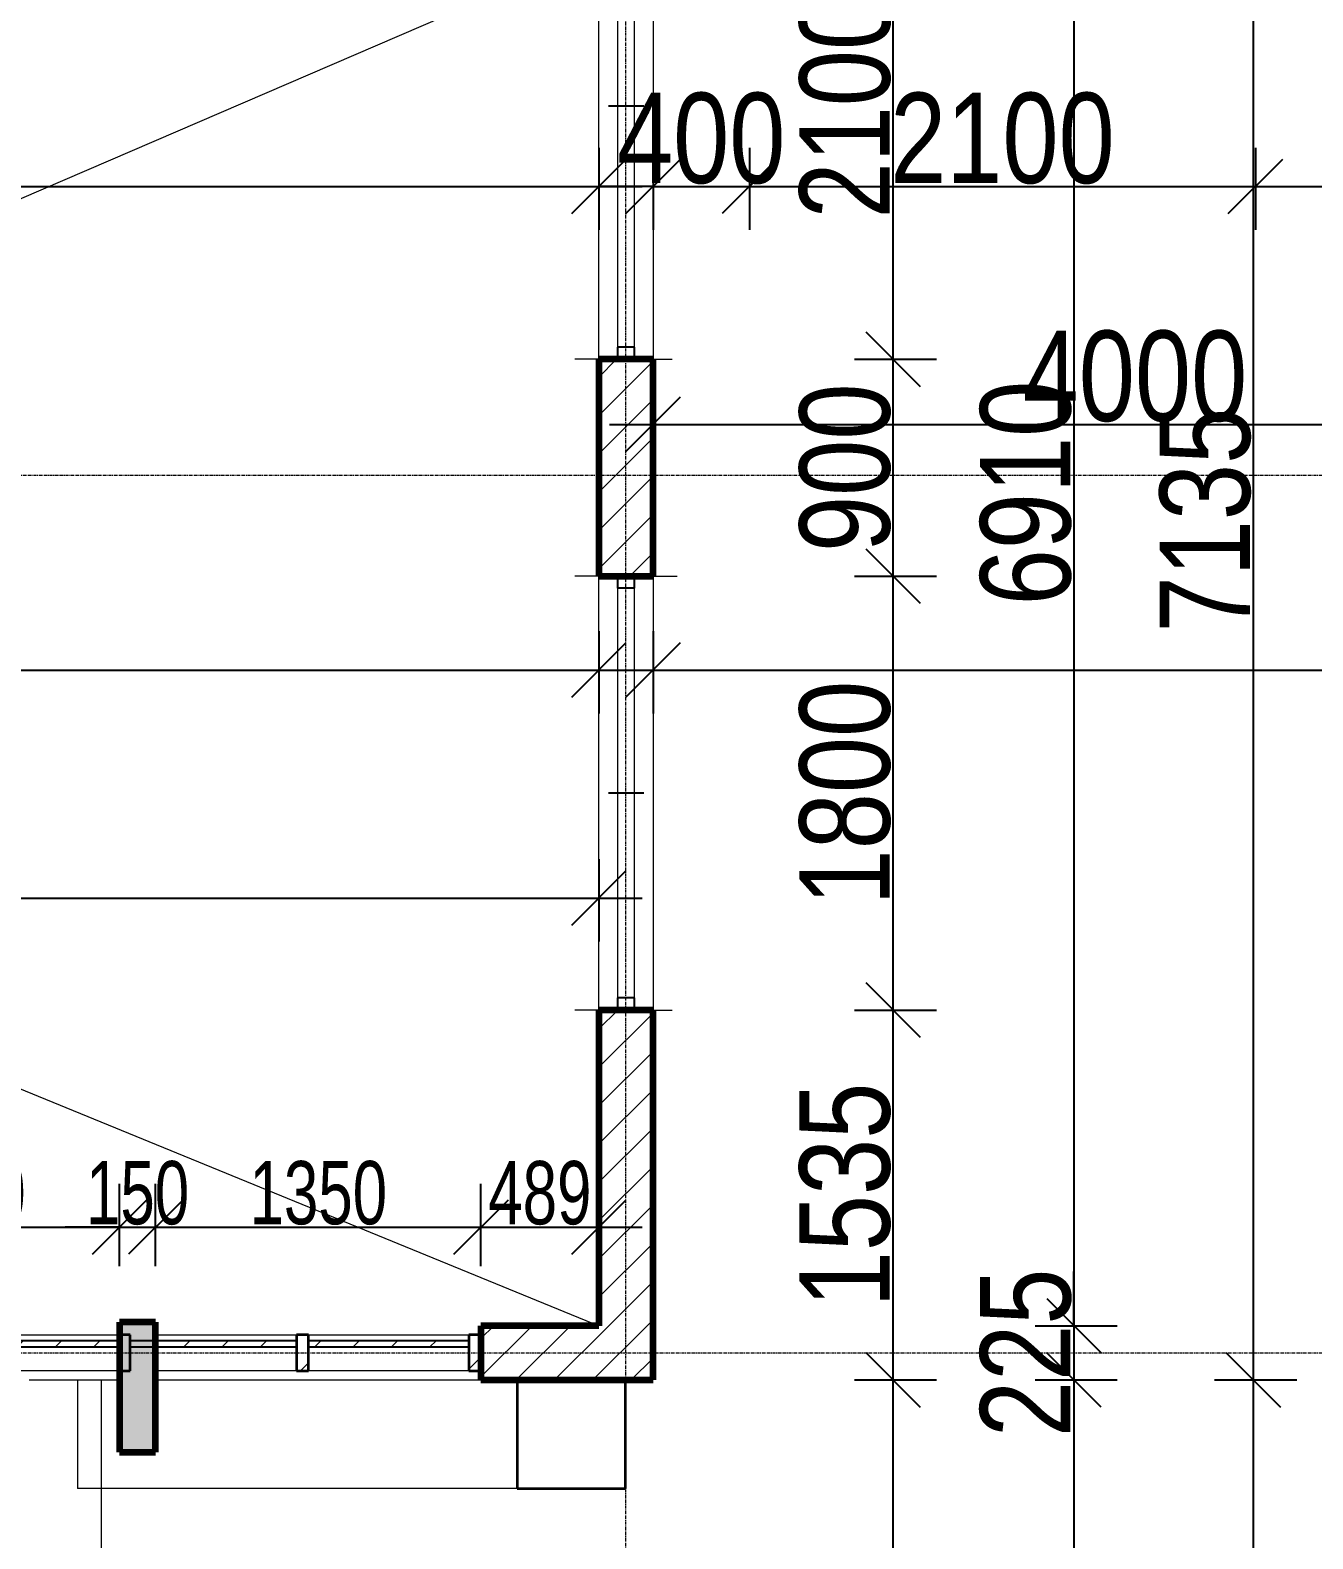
# Model space of a CAD drawing. Header units: millimetres. Extents: x -35190 to 411743, y -233114 to 23872.
# Drawn here: x 159800 to 165123, y -19920 to -13660 of the extents above; entities that cross this region are included whole.
import ezdxf

# ---------------------------------------------------------------- set-up
doc = ezdxf.new("R2010")
doc.units = ezdxf.units.MM
doc.linetypes.add('Grid Line', pattern=[22.225, 12.7, -3.175, 3.175, -3.175])
for name, color, linetype, lineweight in [('A-ANNO-DIMS', 211, 'Continuous', 9), ('A-DETL-THIN', 151, 'Continuous', 18), ('A-GLAZ', 151, 'Continuous', 18), ('A-GLAZ-CURT', 52, 'Continuous', 18), ('A-GLAZ-CWMG', 51, 'Continuous', 18), ('A-WALL', 113, 'Continuous', 18), ('A-WALL-PATT', 111, 'Continuous', 18), ('Q-CASE', 31, 'Continuous', 18), ('S-GRID', 1, 'Continuous', 9)]:
    doc.layers.add(name, color=color, linetype=linetype, lineweight=lineweight)
doc.styles.add('Arial_3', font='arial.ttf', dxfattribs={"width": 0.8, "height": 375})
doc.styles.add('Arial_8', font='arial.ttf', dxfattribs={"width": 0.7, "height": 262.5})
doc.dimstyles.new('main_4_5mm', dxfattribs={"dimscale": 304.8, "dimtxt": 382.597275, "dimasz": 0.738189, "dimexe": 0.590551, "dimexo": 0.0625, "dimgap": 0.024606, "dimtad": 1, "dimdec": 0, "dimzin": 0, "dimdsep": 46, "dimtxsty": 'Arial_3', "dimblk1": 'OBLIQUE', "dimblk2": 'OBLIQUE', "dimsah": 1, "dimcen": 0.09, "dimdle": 0.590551, "dimazin": 0, "dimtfac": 1, "dimtdec": 4, "dimtix": 1, "dimtmove": 0, "dimatfit": 3, "dimfxl": 0.590551, "dimfxlon": 1, "dimtvp": 1, "dimtolj": 1, "dimtzin": 0, "dimarcsym": 2})
doc.dimstyles.new('main_4_5mm_2', dxfattribs={"dimscale": 304.8, "dimtxt": 382.597275, "dimasz": 0.738189, "dimexe": 0.590551, "dimexo": 0.0625, "dimgap": 0.024606, "dimtad": 1, "dimdec": 0, "dimzin": 0, "dimdsep": 46, "dimtxsty": 'Arial_3', "dimblk1": 'OBLIQUE', "dimblk2": 'OBLIQUE', "dimsah": 1, "dimcen": 0.09, "dimdle": 0.590551, "dimazin": 0, "dimtfac": 1, "dimtdec": 4, "dimtix": 1, "dimtmove": 0, "dimatfit": 3, "dimfxl": 0.590551, "dimfxlon": 1, "dimtvp": 1, "dimtolj": 1, "dimtzin": 0, "dimarcsym": 2})
doc.dimstyles.new('small_3_5mm', dxfattribs={"dimscale": 304.8, "dimtxt": 267.818092, "dimasz": 0.738189, "dimexe": 0.590551, "dimexo": 0.0625, "dimgap": 0.024606, "dimtad": 1, "dimdec": 0, "dimzin": 0, "dimdsep": 46, "dimtxsty": 'Arial_8', "dimblk1": 'OBLIQUE', "dimblk2": 'OBLIQUE', "dimsah": 1, "dimcen": 0.09, "dimdle": 0.590551, "dimazin": 0, "dimtfac": 1, "dimtdec": 4, "dimtix": 1, "dimtmove": 0, "dimatfit": 3, "dimfxl": 0.590551, "dimfxlon": 1, "dimtvp": 1, "dimtolj": 1, "dimtzin": 0, "dimarcsym": 2})
pattern_1 = [(45, (140110.45, -3260.38), (-79.5495, 79.5495), [])]

# ---------------------------------------------------------------- blocks, each defined once
blk = doc.blocks.new('Sliding - 2L - SL2_1 X 1_8-416756-FIRST FLOOR')
at = {"layer": 'A-GLAZ'}
for p, q in [((-723.8, 112.5), (-723.8, 212.5)), ((1376.2, 112.5), (1376.2, 212.5)), ((1326.2, 35), (-673.8, 35)), ((-673.8, -35), (1326.2, -35)), ((-723.8, -112.5), (-723.8, -192.5)), ((1376.2, -112.5), (1376.2, -212.5))]:
    blk.add_line(p, q, dxfattribs=at)
at = {"layer": 'A-GLAZ', "lineweight": 25}
for p, q in [((326.2, -75), (326.2, 72.5)), ((-673.8, 35), (-723.8, 35)), ((-673.8, -35), (-673.8, 35)), ((1376.2, 35), (1326.2, 35)), ((1326.2, -35), (1326.2, 35)), ((-723.8, -35), (-673.8, -35)), ((1326.2, -35), (1376.2, -35))]:
    blk.add_line(p, q, dxfattribs=at)
blk = doc.blocks.new('Sliding - 2L - SL1_8 X 1_8-V4-FIRST FLOOR')
at = {"layer": 'A-GLAZ'}
for p, q in [((-573.8, 112.5), (-573.8, 212.5)), ((1226.2, 112.5), (1226.2, 212.5)), ((1176.2, 35), (-523.8, 35)), ((-523.8, -35), (1176.2, -35)), ((-573.8, -112.5), (-573.8, -192.5)), ((1226.2, -112.5), (1226.2, -212.5))]:
    blk.add_line(p, q, dxfattribs=at)
at = {"layer": 'A-GLAZ', "lineweight": 25}
for p, q in [((326.2, -75), (326.2, 72.5)), ((-523.8, 35), (-573.8, 35)), ((-523.8, -35), (-523.8, 35)), ((1226.2, 35), (1176.2, 35)), ((1176.2, -35), (1176.2, 35)), ((-573.8, -35), (-523.8, -35)), ((1176.2, -35), (1226.2, -35))]:
    blk.add_line(p, q, dxfattribs=at)
blk = doc.blocks.new('Casework 2 - Casework 2-644764-FIRST FLOOR')
at = {"layer": 'Q-CASE'}
for p, q in [((19684.9, -16000.3), (19984.9, -16000.3)), ((19884.9, -16000.3), (19884.9, -16450.3)), ((19884.9, -16000.3), (20059.9, -16000.3)), ((19984.9, -21100.3), (19984.9, -16000.3)), ((20209.9, -16000.3), (21559.9, -16000.3)), ((21709.9, -16450.3), (19884.9, -16450.3))]:
    blk.add_line(p, q, dxfattribs=at)
at = {"layer": 'Q-CASE', "lineweight": 35}
for p, q in [((22159.9, -16000.3), (21709.9, -16000.3)), ((21709.9, -16000.3), (21709.9, -16450.3)), ((22159.9, -16450.3), (22159.9, -16000.3)), ((21709.9, -16450.3), (22159.9, -16450.3))]:
    blk.add_line(p, q, dxfattribs=at)
blk = doc.blocks.new('Rectangular Mullion - 50 x 150mm-V52-FIRST FLOOR')
at = {"layer": 'A-GLAZ-CWMG'}
h = blk.add_hatch(dxfattribs=at)
h.set_pattern_fill('FP_24', color=256, style=0, pattern_type=2)
h.set_pattern_definition([(315, (-21559.9, -15887.82), (79.5495, 79.5495), [])])
h.paths.add_polyline_path([(-50, 75), (0, 75), (0, -75), (-50, -75), (-50, -24.5)])
at = {"layer": 'A-GLAZ-CWMG', "lineweight": 35}
for p, q in [((-50, 75), (0, 75)), ((-50, -75), (-50, 75)), ((0, 75), (0, -75)), ((0, -75), (-50, -75))]:
    blk.add_line(p, q, dxfattribs=at)
blk = doc.blocks.new('System Panel - Glazed-V97-FIRST FLOOR')
at = {"layer": 'A-GLAZ-CURT'}
h = blk.add_hatch(dxfattribs=at)
h.set_pattern_fill('FP_57', color=256, style=0, pattern_type=2)
h.set_pattern_definition([(45, (-19708.34, 15887.82), (-79.5495, 79.5495), [])])
h.paths.add_polyline_path([(-345.3, 24.5), (345.3, 24.5), (345.3, 49.5), (-345.3, 49.5)])
at = {"layer": 'A-GLAZ-CURT', "lineweight": 25}
for p, q in [((345.3, 49.5), (-345.3, 49.5)), ((-345.3, 49.5), (-345.3, 24.5)), ((-345.3, 24.5), (345.3, 24.5)), ((345.3, 24.5), (345.3, 49.5))]:
    blk.add_line(p, q, dxfattribs=at)
blk = doc.blocks.new('System Panel - Glazed-V98-FIRST FLOOR')
at = {"layer": 'A-GLAZ-CURT'}
h = blk.add_hatch(dxfattribs=at)
h.set_pattern_fill('FP_58', color=256, style=0, pattern_type=2)
h.set_pattern_definition([(45, (-20448.97, 15887.82), (-79.5495, 79.5495), [])])
h.paths.add_polyline_path([(345.3, 24.5), (345.3, 49.5), (-239.1, 49.5), (-239.1, 24.5), (-180.8, 24.5)])
at = {"layer": 'A-GLAZ-CURT', "lineweight": 25}
for p, q in [((345.3, 49.5), (-345.3, 49.5)), ((-345.3, 49.5), (-345.3, 24.5)), ((-345.3, 24.5), (345.3, 24.5)), ((345.3, 24.5), (345.3, 49.5))]:
    blk.add_line(p, q, dxfattribs=at)
blk = doc.blocks.new('System Panel - Glazed-V99-FIRST FLOOR')
at = {"layer": 'A-GLAZ-CURT'}
h = blk.add_hatch(dxfattribs=at)
h.set_pattern_fill('FP_59', color=256, style=0, pattern_type=2)
h.set_pattern_definition([(45, (-21177.09, 15887.82), (-79.5495, 79.5495), [])])
h.paths.add_polyline_path([(332.8, 24.5), (332.8, 49.5), (-332.8, 49.5), (-332.8, 24.5)])
at = {"layer": 'A-GLAZ-CURT', "lineweight": 25}
for p, q in [((332.8, 49.5), (-332.8, 49.5)), ((-332.8, 49.5), (-332.8, 24.5)), ((-332.8, 24.5), (332.8, 24.5)), ((332.8, 24.5), (332.8, 49.5))]:
    blk.add_line(p, q, dxfattribs=at)
blk = doc.blocks.new('Rectangular Mullion - 50 x 150mm-V58-FIRST FLOOR')
at = {"layer": 'A-GLAZ-CWMG'}
for p, q in [((11216.2, -15812.8), (11906.8, -15812.8)), ((11906.8, -15962.8), (11216.2, -15962.8))]:
    blk.add_line(p, q, dxfattribs=at)
blk = doc.blocks.new('Rectangular Mullion - 50 x 150mm-V108-FIRST FLOOR')
at = {"layer": 'A-GLAZ-CWMG'}
for p, q in [((20209.9, -15812.8), (20794.3, -15812.8)), ((20794.3, -15962.8), (20209.9, -15962.8))]:
    blk.add_line(p, q, dxfattribs=at)
blk = doc.blocks.new('Rectangular Mullion - 50 x 150mm-852036-FIRST FLOOR')
at = {"layer": 'A-GLAZ-CWMG'}
for p, q in [((9759.9, -15812.8), (10425.5, -15812.8)), ((10425.5, -15962.8), (9759.9, -15962.8))]:
    blk.add_line(p, q, dxfattribs=at)
blk = doc.blocks.new('Rectangular Mullion - 50 x 150mm-V112-FIRST FLOOR')
at = {"layer": 'A-GLAZ-CWMG'}
h = blk.add_hatch(dxfattribs=at)
h.set_pattern_fill('FP_67', color=256, style=0, pattern_type=2)
h.set_pattern_definition([(315, (-20078.65, -15887.82), (79.5495, 79.5495), [])])
h.paths.add_polyline_path([(-18.7, 75), (-18.7, -75), (-25, -75), (-25, 75)])
at = {"layer": 'A-GLAZ-CWMG', "lineweight": 35}
for p, q in [((-25, 75), (25, 75)), ((-25, -75), (-25, 75)), ((25, 75), (25, -75)), ((25, -75), (-25, -75))]:
    blk.add_line(p, q, dxfattribs=at)
blk = doc.blocks.new('Rectangular Mullion - 50 x 150mm-V113-FIRST FLOOR')
at = {"layer": 'A-GLAZ-CWMG'}
h = blk.add_hatch(dxfattribs=at)
h.set_pattern_fill('FP_68', color=256, style=0, pattern_type=2)
h.set_pattern_definition([(315, (-20819.28, -15887.82), (79.5495, 79.5495), [])])
h.paths.add_polyline_path([(25, 75), (25, -75), (-25, -75), (-25, 75)])
at = {"layer": 'A-GLAZ-CWMG', "lineweight": 35}
for p, q in [((-25, 75), (25, 75)), ((-25, -75), (-25, 75)), ((25, 75), (25, -75)), ((25, -75), (-25, -75))]:
    blk.add_line(p, q, dxfattribs=at)
blk = doc.blocks.new('_Oblique')
at = {"color": 0, "linetype": 'ByBlock', "lineweight": -2}
blk.add_line((-0.5, -0.5), (0.5, 0.5), dxfattribs=at)
blk = doc.blocks.new('*D3976')
at = {"layer": 'A-ANNO-DIMS', "color": 0, "lineweight": -2, "transparency": 16777216}
for p, q in [((158820.4, -18788), (158820.4, -18447)), ((160170.4, -18788), (160170.4, -18447)), ((158640.4, -18627), (160350.4, -18627))]:
    blk.add_line(p, q, dxfattribs=at)
at = {"layer": 'Defpoints', "color": 0, "transparency": 16777216}
for p in [(160170.4, -18627), (158820.4, -18807), (160170.4, -18807)]:
    blk.add_point(p, dxfattribs=at)
at = {"layer": 'A-ANNO-DIMS', "color": 0, "lineweight": -2, "transparency": 16777216, "xscale": 224.9999999999999, "yscale": 224.9999999999999, "zscale": 224.9999999999999, "rotation": 180}
blk.add_blockref('_Oblique', (158820.4, -18627), dxfattribs=at)
at = {"layer": 'A-ANNO-DIMS', "color": 0, "lineweight": -2, "transparency": 16777216, "xscale": 224.9999999999999, "yscale": 224.9999999999999, "zscale": 224.9999999999999}
blk.add_blockref('_Oblique', (160170.4, -18627), dxfattribs=at)
at = {"layer": 'A-ANNO-DIMS', "color": 0, "transparency": 16777216, "insert": (159495.4, -18485.4), "char_height": 262.5, "width": 672.429, "attachment_point": 5, "style": 'Arial_8'}
blk.add_mtext('\\A1;1350', dxfattribs=at)
blk = doc.blocks.new('*D3977')
at = {"layer": 'A-ANNO-DIMS', "color": 0, "lineweight": -2, "transparency": 16777216}
for p, q in [((160170.4, -18788), (160170.4, -18447)), ((160320.4, -18788), (160320.4, -18447)), ((160170.4, -18627), (159945.4, -18627)), ((160170.4, -18627), (160320.4, -18627)), ((160320.4, -18627), (160545.4, -18627))]:
    blk.add_line(p, q, dxfattribs=at)
at = {"layer": 'Defpoints', "color": 0, "transparency": 16777216}
for p in [(160320.4, -18627), (160170.4, -18807), (160320.4, -18807)]:
    blk.add_point(p, dxfattribs=at)
at = {"layer": 'A-ANNO-DIMS', "color": 0, "lineweight": -2, "transparency": 16777216, "xscale": 224.9999999999999, "yscale": 224.9999999999999, "zscale": 224.9999999999999}
blk.add_blockref('_Oblique', (160170.4, -18627), dxfattribs=at)
at = {"layer": 'A-ANNO-DIMS', "color": 0, "lineweight": -2, "transparency": 16777216, "xscale": 224.9999999999999, "yscale": 224.9999999999999, "zscale": 224.9999999999999, "rotation": 180}
blk.add_blockref('_Oblique', (160320.4, -18627), dxfattribs=at)
at = {"layer": 'A-ANNO-DIMS', "color": 0, "transparency": 16777216, "insert": (160245.4, -18485.5), "char_height": 262.5, "width": 504.322, "attachment_point": 5, "style": 'Arial_8'}
blk.add_mtext('\\A1;150', dxfattribs=at)
blk = doc.blocks.new('*D3978')
at = {"layer": 'A-ANNO-DIMS', "color": 0, "lineweight": -2, "transparency": 16777216}
for p, q in [((160320.4, -18788), (160320.4, -18447)), ((161670.4, -18788), (161670.4, -18447)), ((160140.4, -18627), (161850.4, -18627))]:
    blk.add_line(p, q, dxfattribs=at)
at = {"layer": 'Defpoints', "color": 0, "transparency": 16777216}
for p in [(161670.4, -18627), (160320.4, -18807), (161670.4, -18807)]:
    blk.add_point(p, dxfattribs=at)
at = {"layer": 'A-ANNO-DIMS', "color": 0, "lineweight": -2, "transparency": 16777216, "xscale": 224.9999999999999, "yscale": 224.9999999999999, "zscale": 224.9999999999999, "rotation": 180}
blk.add_blockref('_Oblique', (160320.4, -18627), dxfattribs=at)
at = {"layer": 'A-ANNO-DIMS', "color": 0, "lineweight": -2, "transparency": 16777216, "xscale": 224.9999999999999, "yscale": 224.9999999999999, "zscale": 224.9999999999999}
blk.add_blockref('_Oblique', (161670.4, -18627), dxfattribs=at)
at = {"layer": 'A-ANNO-DIMS', "color": 0, "transparency": 16777216, "insert": (160995.4, -18485.4), "char_height": 262.5, "width": 672.429, "attachment_point": 5, "style": 'Arial_8'}
blk.add_mtext('\\A1;1350', dxfattribs=at)
blk = doc.blocks.new('*D3979')
at = {"layer": 'A-ANNO-DIMS', "color": 0, "lineweight": -2, "transparency": 16777216}
for p, q in [((161670.4, -18788), (161670.4, -18447)), ((162159.4, -18466.1), (162159.4, -18807)), ((161490.4, -18627), (162339.4, -18627))]:
    blk.add_line(p, q, dxfattribs=at)
at = {"layer": 'Defpoints', "color": 0, "transparency": 16777216}
for p in [(162159.4, -18447), (162159.4, -18627), (161670.4, -18807)]:
    blk.add_point(p, dxfattribs=at)
at = {"layer": 'A-ANNO-DIMS', "color": 0, "lineweight": -2, "transparency": 16777216, "xscale": 224.9999999999999, "yscale": 224.9999999999999, "zscale": 224.9999999999999, "rotation": 180}
blk.add_blockref('_Oblique', (161670.4, -18627), dxfattribs=at)
at = {"layer": 'A-ANNO-DIMS', "color": 0, "lineweight": -2, "transparency": 16777216, "xscale": 224.9999999999999, "yscale": 224.9999999999999, "zscale": 224.9999999999999}
blk.add_blockref('_Oblique', (162159.4, -18627), dxfattribs=at)
at = {"layer": 'A-ANNO-DIMS', "color": 0, "transparency": 16777216, "insert": (161914.9, -18485.5), "char_height": 262.5, "width": 504.322, "attachment_point": 5, "style": 'Arial_8'}
blk.add_mtext('\\A1;489', dxfattribs=at)
blk = doc.blocks.new('*D3980')
at = {"layer": 'A-ANNO-DIMS', "color": 0, "lineweight": -2, "transparency": 16777216}
for p, q in [((148209.4, -14148), (148209.4, -14488.9)), ((162159.4, -14148), (162159.4, -14488.9)), ((148029.4, -14308.9), (162339.4, -14308.9))]:
    blk.add_line(p, q, dxfattribs=at)
at = {"layer": 'Defpoints', "color": 0, "transparency": 16777216}
for p in [(148209.4, -14128.9), (162159.4, -14128.9), (162159.4, -14308.9)]:
    blk.add_point(p, dxfattribs=at)
at = {"layer": 'A-ANNO-DIMS', "color": 0, "lineweight": -2, "transparency": 16777216, "xscale": 224.9999999999999, "yscale": 224.9999999999999, "zscale": 224.9999999999999, "rotation": 180}
blk.add_blockref('_Oblique', (148209.4, -14308.9), dxfattribs=at)
at = {"layer": 'A-ANNO-DIMS', "color": 0, "lineweight": -2, "transparency": 16777216, "xscale": 224.9999999999999, "yscale": 224.9999999999999, "zscale": 224.9999999999999}
blk.add_blockref('_Oblique', (162159.4, -14308.9), dxfattribs=at)
at = {"layer": 'A-ANNO-DIMS', "color": 0, "transparency": 16777216, "insert": (155184.4, -14109.9), "char_height": 375, "width": 1377.35, "attachment_point": 5, "style": 'Arial_3'}
blk.add_mtext('\\A1;13950', dxfattribs=at)
blk = doc.blocks.new('*D3983')
at = {"layer": 'A-ANNO-DIMS', "color": 0, "lineweight": -2, "transparency": 16777216}
for p, q in [((148209.4, -16154), (148209.4, -16495)), ((162159.4, -16154), (162159.4, -16495)), ((148029.4, -16315), (162339.4, -16315))]:
    blk.add_line(p, q, dxfattribs=at)
at = {"layer": 'Defpoints', "color": 0, "transparency": 16777216}
for p in [(148209.4, -16135), (162159.4, -16135), (162159.4, -16315)]:
    blk.add_point(p, dxfattribs=at)
at = {"layer": 'A-ANNO-DIMS', "color": 0, "lineweight": -2, "transparency": 16777216, "xscale": 224.9999999999999, "yscale": 224.9999999999999, "zscale": 224.9999999999999, "rotation": 180}
blk.add_blockref('_Oblique', (148209.4, -16315), dxfattribs=at)
at = {"layer": 'A-ANNO-DIMS', "color": 0, "lineweight": -2, "transparency": 16777216, "xscale": 224.9999999999999, "yscale": 224.9999999999999, "zscale": 224.9999999999999}
blk.add_blockref('_Oblique', (162159.4, -16315), dxfattribs=at)
at = {"layer": 'A-ANNO-DIMS', "color": 0, "transparency": 16777216, "insert": (155184.4, -16115.9), "char_height": 375, "width": 1377.35, "attachment_point": 5, "style": 'Arial_3'}
blk.add_mtext('\\A1;13950', dxfattribs=at)
blk = doc.blocks.new('*D3985')
at = {"layer": 'A-ANNO-DIMS', "color": 0, "lineweight": -2, "transparency": 16777216}
for p, q in [((149595.4, -17422.1), (149595.4, -17081.2)), ((162159.4, -17100.2), (162159.4, -17441.2)), ((149415.4, -17261.2), (162339.4, -17261.2))]:
    blk.add_line(p, q, dxfattribs=at)
at = {"layer": 'Defpoints', "color": 0, "transparency": 16777216}
for p in [(162159.4, -17081.2), (162159.4, -17261.2), (149595.4, -17441.2)]:
    blk.add_point(p, dxfattribs=at)
at = {"layer": 'A-ANNO-DIMS', "color": 0, "lineweight": -2, "transparency": 16777216, "xscale": 224.9999999999999, "yscale": 224.9999999999999, "zscale": 224.9999999999999, "rotation": 180}
blk.add_blockref('_Oblique', (149595.4, -17261.2), dxfattribs=at)
at = {"layer": 'A-ANNO-DIMS', "color": 0, "lineweight": -2, "transparency": 16777216, "xscale": 224.9999999999999, "yscale": 224.9999999999999, "zscale": 224.9999999999999}
blk.add_blockref('_Oblique', (162159.4, -17261.2), dxfattribs=at)
at = {"layer": 'A-ANNO-DIMS', "color": 0, "transparency": 16777216, "insert": (155877.4, -17062.2), "char_height": 375, "width": 1377.35, "attachment_point": 5, "style": 'Arial_3'}
blk.add_mtext('\\A1;12564', dxfattribs=at)
blk = doc.blocks.new('*D3710')
at = {"layer": 'A-ANNO-DIMS', "color": 0, "lineweight": -2, "transparency": 16777216}
for p, q in [((162384.4, -14148), (162384.4, -14488.9)), ((162784.4, -14148), (162784.4, -14488.9)), ((162384.4, -14308.9), (162159.4, -14308.9)), ((162384.4, -14308.9), (162784.4, -14308.9)), ((162784.4, -14308.9), (163009.4, -14308.9))]:
    blk.add_line(p, q, dxfattribs=at)
at = {"layer": 'Defpoints', "color": 0, "transparency": 16777216}
for p in [(162384.4, -14128.9), (162784.4, -14128.9), (162784.4, -14308.9)]:
    blk.add_point(p, dxfattribs=at)
at = {"layer": 'A-ANNO-DIMS', "color": 0, "lineweight": -2, "transparency": 16777216, "xscale": 224.9999999999999, "yscale": 224.9999999999999, "zscale": 224.9999999999999}
blk.add_blockref('_Oblique', (162384.4, -14308.9), dxfattribs=at)
at = {"layer": 'A-ANNO-DIMS', "color": 0, "lineweight": -2, "transparency": 16777216, "xscale": 224.9999999999999, "yscale": 224.9999999999999, "zscale": 224.9999999999999, "rotation": 180}
blk.add_blockref('_Oblique', (162784.4, -14308.9), dxfattribs=at)
at = {"layer": 'A-ANNO-DIMS', "color": 0, "transparency": 16777216, "insert": (162584.4, -14110), "char_height": 375, "width": 826.41, "attachment_point": 5, "style": 'Arial_3'}
blk.add_mtext('\\A1;400', dxfattribs=at)
blk = doc.blocks.new('*D3711')
at = {"layer": 'A-ANNO-DIMS', "color": 0, "lineweight": -2, "transparency": 16777216}
for p, q in [((162784.4, -14148), (162784.4, -14488.9)), ((164884.4, -14148), (164884.4, -14488.9)), ((162604.4, -14308.9), (165064.4, -14308.9))]:
    blk.add_line(p, q, dxfattribs=at)
at = {"layer": 'Defpoints', "color": 0, "transparency": 16777216}
for p in [(162784.4, -14128.9), (164884.4, -14128.9), (164884.4, -14308.9)]:
    blk.add_point(p, dxfattribs=at)
at = {"layer": 'A-ANNO-DIMS', "color": 0, "lineweight": -2, "transparency": 16777216, "xscale": 224.9999999999999, "yscale": 224.9999999999999, "zscale": 224.9999999999999, "rotation": 180}
blk.add_blockref('_Oblique', (162784.4, -14308.9), dxfattribs=at)
at = {"layer": 'A-ANNO-DIMS', "color": 0, "lineweight": -2, "transparency": 16777216, "xscale": 224.9999999999999, "yscale": 224.9999999999999, "zscale": 224.9999999999999}
blk.add_blockref('_Oblique', (164884.4, -14308.9), dxfattribs=at)
at = {"layer": 'A-ANNO-DIMS', "color": 0, "transparency": 16777216, "insert": (163834.4, -14110), "char_height": 375, "width": 1101.88, "attachment_point": 5, "style": 'Arial_3'}
blk.add_mtext('\\A1;2100', dxfattribs=at)
blk = doc.blocks.new('*D3712')
at = {"layer": 'A-ANNO-DIMS', "color": 0, "lineweight": -2, "transparency": 16777216}
for p, q in [((164884.4, -14148), (164884.4, -14488.9)), ((166384.4, -14148), (166384.4, -14488.9)), ((164704.4, -14308.9), (166564.4, -14308.9))]:
    blk.add_line(p, q, dxfattribs=at)
at = {"layer": 'Defpoints', "color": 0, "transparency": 16777216}
for p in [(164884.4, -14128.9), (166384.4, -14128.9), (166384.4, -14308.9)]:
    blk.add_point(p, dxfattribs=at)
at = {"layer": 'A-ANNO-DIMS', "color": 0, "lineweight": -2, "transparency": 16777216, "xscale": 224.9999999999999, "yscale": 224.9999999999999, "zscale": 224.9999999999999, "rotation": 180}
blk.add_blockref('_Oblique', (164884.4, -14308.9), dxfattribs=at)
at = {"layer": 'A-ANNO-DIMS', "color": 0, "lineweight": -2, "transparency": 16777216, "xscale": 224.9999999999999, "yscale": 224.9999999999999, "zscale": 224.9999999999999}
blk.add_blockref('_Oblique', (166384.4, -14308.9), dxfattribs=at)
at = {"layer": 'A-ANNO-DIMS', "color": 0, "transparency": 16777216, "insert": (165634.4, -14110), "char_height": 375, "width": 1101.88, "attachment_point": 5, "style": 'Arial_3'}
blk.add_mtext('\\A1;1500', dxfattribs=at)
blk = doc.blocks.new('*D3724')
at = {"layer": 'A-ANNO-DIMS', "color": 0, "lineweight": -2, "transparency": 16777216}
for p, q in [((162384.4, -15135.1), (162384.4, -15476)), ((166384.4, -15135.1), (166384.4, -15476)), ((162204.4, -15296), (166564.4, -15296))]:
    blk.add_line(p, q, dxfattribs=at)
at = {"layer": 'Defpoints', "color": 0, "transparency": 16777216}
for p in [(162384.4, -15116), (166384.4, -15116), (166384.4, -15296)]:
    blk.add_point(p, dxfattribs=at)
at = {"layer": 'A-ANNO-DIMS', "color": 0, "lineweight": -2, "transparency": 16777216, "xscale": 224.9999999999999, "yscale": 224.9999999999999, "zscale": 224.9999999999999, "rotation": 180}
blk.add_blockref('_Oblique', (162384.4, -15296), dxfattribs=at)
at = {"layer": 'A-ANNO-DIMS', "color": 0, "lineweight": -2, "transparency": 16777216, "xscale": 224.9999999999999, "yscale": 224.9999999999999, "zscale": 224.9999999999999}
blk.add_blockref('_Oblique', (166384.4, -15296), dxfattribs=at)
at = {"layer": 'A-ANNO-DIMS', "color": 0, "transparency": 16777216, "insert": (164384.4, -15097.1), "char_height": 375, "width": 1101.88, "attachment_point": 5, "style": 'Arial_3'}
blk.add_mtext('\\A1;4000', dxfattribs=at)
blk = doc.blocks.new('*D3739')
at = {"layer": 'A-ANNO-DIMS', "color": 0, "lineweight": -2, "transparency": 16777216}
for p, q in [((162384.4, -16154), (162384.4, -16495)), ((182459.4, -16154), (182459.4, -16495)), ((162204.4, -16315), (182639.4, -16315))]:
    blk.add_line(p, q, dxfattribs=at)
at = {"layer": 'Defpoints', "color": 0, "transparency": 16777216}
for p in [(162384.4, -16135), (182459.4, -16135), (182459.4, -16315)]:
    blk.add_point(p, dxfattribs=at)
at = {"layer": 'A-ANNO-DIMS', "color": 0, "lineweight": -2, "transparency": 16777216, "xscale": 224.9999999999999, "yscale": 224.9999999999999, "zscale": 224.9999999999999, "rotation": 180}
blk.add_blockref('_Oblique', (162384.4, -16315), dxfattribs=at)
at = {"layer": 'A-ANNO-DIMS', "color": 0, "lineweight": -2, "transparency": 16777216, "xscale": 224.9999999999999, "yscale": 224.9999999999999, "zscale": 224.9999999999999}
blk.add_blockref('_Oblique', (182459.4, -16315), dxfattribs=at)
at = {"layer": 'A-ANNO-DIMS', "color": 0, "transparency": 16777216, "insert": (172421.9, -16116), "char_height": 375, "width": 1377.35, "attachment_point": 5, "style": 'Arial_3'}
blk.add_mtext('\\A1;20075', dxfattribs=at)
blk = doc.blocks.new('*D3740')
at = {"layer": 'A-ANNO-DIMS', "color": 0, "lineweight": -2, "transparency": 16777216}
for p, q in [((163381.1, -24540.7), (163381.1, -19080.7)), ((163220.1, -19260.7), (163561.1, -19260.7)), ((163220.1, -24360.7), (163561.1, -24360.7))]:
    blk.add_line(p, q, dxfattribs=at)
at = {"layer": 'Defpoints', "color": 0, "transparency": 16777216}
for p in [(163201.1, -19260.7), (163381.1, -19260.7), (163201.1, -24360.7)]:
    blk.add_point(p, dxfattribs=at)
at = {"layer": 'A-ANNO-DIMS', "color": 0, "lineweight": -2, "transparency": 16777216, "xscale": 224.9999999999999, "yscale": 224.9999999999999, "zscale": 224.9999999999999}
for p, rotation in [((163381.1, -19260.7), 90), ((163381.1, -24360.7), 270)]:
    blk.add_blockref('_Oblique', p, dxfattribs=dict(at, rotation=rotation))
at = {"layer": 'A-ANNO-DIMS', "color": 0, "transparency": 16777216, "insert": (163182.1, -21810.7), "char_height": 375, "width": 1101.88, "attachment_point": 5, "rotation": 90, "style": 'Arial_3'}
blk.add_mtext('\\A1;5100', dxfattribs=at)
blk = doc.blocks.new('*D3741')
at = {"layer": 'A-ANNO-DIMS', "color": 0, "lineweight": -2, "transparency": 16777216}
for p, q in [((163381.1, -19440.7), (163381.1, -17545.7)), ((163220.1, -17725.7), (163561.1, -17725.7)), ((163220.1, -19260.7), (163561.1, -19260.7))]:
    blk.add_line(p, q, dxfattribs=at)
at = {"layer": 'Defpoints', "color": 0, "transparency": 16777216}
for p in [(163201.1, -17725.7), (163381.1, -17725.7), (163201.1, -19260.7)]:
    blk.add_point(p, dxfattribs=at)
at = {"layer": 'A-ANNO-DIMS', "color": 0, "lineweight": -2, "transparency": 16777216, "xscale": 224.9999999999999, "yscale": 224.9999999999999, "zscale": 224.9999999999999}
for p, rotation in [((163381.1, -17725.7), 90), ((163381.1, -19260.7), 270)]:
    blk.add_blockref('_Oblique', p, dxfattribs=dict(at, rotation=rotation))
at = {"layer": 'A-ANNO-DIMS', "color": 0, "transparency": 16777216, "insert": (163182, -18493.2), "char_height": 375, "width": 1101.88, "attachment_point": 5, "rotation": 90, "style": 'Arial_3'}
blk.add_mtext('\\A1;1535', dxfattribs=at)
blk = doc.blocks.new('*D3742')
at = {"layer": 'A-ANNO-DIMS', "color": 0, "lineweight": -2, "transparency": 16777216}
for p, q in [((163381.1, -17905.7), (163381.1, -15745.7)), ((163220.1, -15925.7), (163561.1, -15925.7)), ((163220.1, -17725.7), (163561.1, -17725.7))]:
    blk.add_line(p, q, dxfattribs=at)
at = {"layer": 'Defpoints', "color": 0, "transparency": 16777216}
for p in [(163201.1, -15925.7), (163381.1, -15925.7), (163201.1, -17725.7)]:
    blk.add_point(p, dxfattribs=at)
at = {"layer": 'A-ANNO-DIMS', "color": 0, "lineweight": -2, "transparency": 16777216, "xscale": 224.9999999999999, "yscale": 224.9999999999999, "zscale": 224.9999999999999}
for p, rotation in [((163381.1, -15925.7), 90), ((163381.1, -17725.7), 270)]:
    blk.add_blockref('_Oblique', p, dxfattribs=dict(at, rotation=rotation))
at = {"layer": 'A-ANNO-DIMS', "color": 0, "transparency": 16777216, "insert": (163182.1, -16825.7), "char_height": 375, "width": 1101.88, "attachment_point": 5, "rotation": 90, "style": 'Arial_3'}
blk.add_mtext('\\A1;1800', dxfattribs=at)
blk = doc.blocks.new('*D3743')
at = {"layer": 'A-ANNO-DIMS', "color": 0, "lineweight": -2, "transparency": 16777216}
for p, q in [((163381.1, -16105.7), (163381.1, -14845.7)), ((163220.1, -15025.7), (163561.1, -15025.7)), ((163220.1, -15925.7), (163561.1, -15925.7))]:
    blk.add_line(p, q, dxfattribs=at)
at = {"layer": 'Defpoints', "color": 0, "transparency": 16777216}
for p in [(163201.1, -15025.7), (163381.1, -15025.7), (163201.1, -15925.7)]:
    blk.add_point(p, dxfattribs=at)
at = {"layer": 'A-ANNO-DIMS', "color": 0, "lineweight": -2, "transparency": 16777216, "xscale": 224.9999999999999, "yscale": 224.9999999999999, "zscale": 224.9999999999999}
for p, rotation in [((163381.1, -15025.7), 90), ((163381.1, -15925.7), 270)]:
    blk.add_blockref('_Oblique', p, dxfattribs=dict(at, rotation=rotation))
at = {"layer": 'A-ANNO-DIMS', "color": 0, "transparency": 16777216, "insert": (163182.1, -15475.7), "char_height": 375, "width": 826.41, "attachment_point": 5, "rotation": 90, "style": 'Arial_3'}
blk.add_mtext('\\A1;900', dxfattribs=at)
blk = doc.blocks.new('*D3744')
at = {"layer": 'A-ANNO-DIMS', "color": 0, "lineweight": -2, "transparency": 16777216}
for p, q in [((163381.1, -15205.7), (163381.1, -12745.7)), ((163220.1, -12925.7), (163561.1, -12925.7)), ((163220.1, -15025.7), (163561.1, -15025.7))]:
    blk.add_line(p, q, dxfattribs=at)
at = {"layer": 'Defpoints', "color": 0, "transparency": 16777216}
for p in [(163201.1, -12925.7), (163381.1, -12925.7), (163201.1, -15025.7)]:
    blk.add_point(p, dxfattribs=at)
at = {"layer": 'A-ANNO-DIMS', "color": 0, "lineweight": -2, "transparency": 16777216, "xscale": 224.9999999999999, "yscale": 224.9999999999999, "zscale": 224.9999999999999}
for p, rotation in [((163381.1, -12925.7), 90), ((163381.1, -15025.7), 270)]:
    blk.add_blockref('_Oblique', p, dxfattribs=dict(at, rotation=rotation))
at = {"layer": 'A-ANNO-DIMS', "color": 0, "transparency": 16777216, "insert": (163182.1, -13975.7), "char_height": 375, "width": 1101.88, "attachment_point": 5, "rotation": 90, "style": 'Arial_3'}
blk.add_mtext('\\A1;2100', dxfattribs=at)
blk = doc.blocks.new('*D3746')
at = {"layer": 'A-ANNO-DIMS', "color": 0, "lineweight": -2, "transparency": 16777216}
for p, q in [((164131.1, -11945.7), (164131.1, -19215.7)), ((164292, -12125.7), (163951.1, -12125.7)), ((163970.1, -19035.7), (164311.1, -19035.7))]:
    blk.add_line(p, q, dxfattribs=at)
at = {"layer": 'Defpoints', "color": 0, "transparency": 16777216}
for p in [(164311.1, -12125.7), (163951.1, -19035.7), (164131.1, -19035.7)]:
    blk.add_point(p, dxfattribs=at)
at = {"layer": 'A-ANNO-DIMS', "color": 0, "lineweight": -2, "transparency": 16777216, "xscale": 224.9999999999999, "yscale": 224.9999999999999, "zscale": 224.9999999999999}
for p, rotation in [((164131.1, -12125.7), 90), ((164131.1, -19035.7), 270)]:
    blk.add_blockref('_Oblique', p, dxfattribs=dict(at, rotation=rotation))
at = {"layer": 'A-ANNO-DIMS', "color": 0, "transparency": 16777216, "insert": (163932.1, -15580.7), "char_height": 375, "width": 1101.88, "attachment_point": 5, "rotation": 90, "style": 'Arial_3'}
blk.add_mtext('\\A1;6910', dxfattribs=at)
blk = doc.blocks.new('*D3747')
at = {"layer": 'A-ANNO-DIMS', "color": 0, "lineweight": -2, "transparency": 16777216}
for p, q in [((164131.1, -19035.7), (164131.1, -18810.7)), ((163970.1, -19035.7), (164311.1, -19035.7)), ((164131.1, -19035.7), (164131.1, -19260.7)), ((163970.1, -19260.7), (164311.1, -19260.7)), ((164131.1, -19260.7), (164131.1, -19485.7))]:
    blk.add_line(p, q, dxfattribs=at)
at = {"layer": 'Defpoints', "color": 0, "transparency": 16777216}
for p in [(163951.1, -19035.7), (163951.1, -19260.7), (164131.1, -19260.7)]:
    blk.add_point(p, dxfattribs=at)
at = {"layer": 'A-ANNO-DIMS', "color": 0, "lineweight": -2, "transparency": 16777216, "xscale": 224.9999999999999, "yscale": 224.9999999999999, "zscale": 224.9999999999999}
for p, rotation in [((164131.1, -19035.7), 270), ((164131.1, -19260.7), 90)]:
    blk.add_blockref('_Oblique', p, dxfattribs=dict(at, rotation=rotation))
at = {"layer": 'A-ANNO-DIMS', "color": 0, "transparency": 16777216, "insert": (163932.1, -19148.2), "char_height": 375, "width": 826.41, "attachment_point": 5, "rotation": 90, "style": 'Arial_3'}
blk.add_mtext('\\A1;225', dxfattribs=at)
blk = doc.blocks.new('*D3748')
at = {"layer": 'A-ANNO-DIMS', "color": 0, "lineweight": -2, "transparency": 16777216}
for p, q in [((164131.1, -19080.7), (164131.1, -24240.7)), ((163970.1, -19260.7), (164311.1, -19260.7)), ((163970.1, -24060.7), (164311.1, -24060.7))]:
    blk.add_line(p, q, dxfattribs=at)
at = {"layer": 'Defpoints', "color": 0, "transparency": 16777216}
for p in [(163951.1, -19260.7), (163951.1, -24060.7), (164131.1, -24060.7)]:
    blk.add_point(p, dxfattribs=at)
at = {"layer": 'A-ANNO-DIMS', "color": 0, "lineweight": -2, "transparency": 16777216, "xscale": 224.9999999999999, "yscale": 224.9999999999999, "zscale": 224.9999999999999}
for p, rotation in [((164131.1, -19260.7), 90), ((164131.1, -24060.7), 270)]:
    blk.add_blockref('_Oblique', p, dxfattribs=dict(at, rotation=rotation))
at = {"layer": 'A-ANNO-DIMS', "color": 0, "transparency": 16777216, "insert": (163932.1, -21660.7), "char_height": 375, "width": 1101.88, "attachment_point": 5, "rotation": 90, "style": 'Arial_3'}
blk.add_mtext('\\A1;4800', dxfattribs=at)
blk = doc.blocks.new('*D3750')
at = {"layer": 'A-ANNO-DIMS', "color": 0, "lineweight": -2, "transparency": 16777216}
for p, q in [((164876, -24540.7), (164876, -19080.7)), ((164715.1, -19260.7), (165056, -19260.7)), ((164715.1, -24360.7), (165056, -24360.7))]:
    blk.add_line(p, q, dxfattribs=at)
at = {"layer": 'Defpoints', "color": 0, "transparency": 16777216}
for p in [(164696, -19260.7), (164876, -19260.7), (164696, -24360.7)]:
    blk.add_point(p, dxfattribs=at)
at = {"layer": 'A-ANNO-DIMS', "color": 0, "lineweight": -2, "transparency": 16777216, "xscale": 224.9999999999999, "yscale": 224.9999999999999, "zscale": 224.9999999999999}
for p, rotation in [((164876, -19260.7), 90), ((164876, -24360.7), 270)]:
    blk.add_blockref('_Oblique', p, dxfattribs=dict(at, rotation=rotation))
at = {"layer": 'A-ANNO-DIMS', "color": 0, "transparency": 16777216, "insert": (164677, -21810.7), "char_height": 375, "width": 1101.88, "attachment_point": 5, "rotation": 90, "style": 'Arial_3'}
blk.add_mtext('\\A1;5100', dxfattribs=at)
blk = doc.blocks.new('*D3751')
at = {"layer": 'A-ANNO-DIMS', "color": 0, "lineweight": -2, "transparency": 16777216}
for p, q in [((164876, -19440.7), (164876, -11945.7)), ((164715.1, -12125.7), (165056, -12125.7)), ((164715.1, -19260.7), (165056, -19260.7))]:
    blk.add_line(p, q, dxfattribs=at)
at = {"layer": 'Defpoints', "color": 0, "transparency": 16777216}
for p in [(164696, -12125.7), (164876, -12125.7), (164696, -19260.7)]:
    blk.add_point(p, dxfattribs=at)
at = {"layer": 'A-ANNO-DIMS', "color": 0, "lineweight": -2, "transparency": 16777216, "xscale": 224.9999999999999, "yscale": 224.9999999999999, "zscale": 224.9999999999999}
for p, rotation in [((164876, -12125.7), 90), ((164876, -19260.7), 270)]:
    blk.add_blockref('_Oblique', p, dxfattribs=dict(at, rotation=rotation))
at = {"layer": 'A-ANNO-DIMS', "color": 0, "transparency": 16777216, "insert": (164676.9, -15693.2), "char_height": 375, "width": 1101.88, "attachment_point": 5, "rotation": 90, "style": 'Arial_3'}
blk.add_mtext('\\A1;7135', dxfattribs=at)

msp = doc.modelspace()

# ---------------------------------------------------------------- hatches: boundary and pattern name
at = {"layer": 'A-WALL-PATT'}
h = msp.add_hatch(dxfattribs=at)
h.set_pattern_fill('FP_1', color=256, style=0, pattern_type=2)
h.set_pattern_definition(pattern_1)
h.paths.add_polyline_path([(162384.4, -19035.7), (162384.4, -17725.7), (162159.4, -17725.7), (162159.4, -19035.7)])
h.paths.add_polyline_path([(162159.4, -15925.7), (162384.4, -15925.7), (162384.4, -15025.7), (162159.4, -15025.7)])
h.paths.add_polyline_path([(162384.4, -12925.7), (162384.4, -5275.7), (162159.4, -5275.7), (162159.4, -12925.7)])
msp.add_hatch(color=1, dxfattribs=at).paths.add_polyline_path([(160170.4, -19560.3), (160320.4, -19560.3), (160320.4, -19020.3), (160170.4, -19020.3), (160170.4, -19260.7)])
h = msp.add_hatch(dxfattribs=at)
h.set_pattern_fill('FP_1', color=256, style=0, pattern_type=2)
h.set_pattern_definition(pattern_1)
h.paths.add_polyline_path([(161670.4, -19260.7), (162384.4, -19260.7), (162384.4, -19035.7), (161670.4, -19035.7)])
h.paths.add_polyline_path([(149820.4, -19260.7), (149820.4, -19035.7), (149595.4, -19035.7), (149595.4, -19260.7)])

# ---------------------------------------------------------------- linework, layer by layer
at = {"layer": 'A-DETL-THIN'}
for p, q in [((162159.4, -13325.7), (146995.4, -19863.7)), ((148209.4, -13325.7), (162159.4, -19035.7))]:
    msp.add_line(p, q, dxfattribs=at)
at = {"layer": 'A-WALL'}
for p, q in [((162159.4, -15025.7), (162159.4, -12925.7)), ((162384.4, -12925.7), (162384.4, -15025.7)), ((162159.4, -17725.7), (162159.4, -15925.7)), ((162384.4, -15925.7), (162384.4, -17725.7))]:
    msp.add_line(p, q, dxfattribs=at)
at = {"layer": 'A-WALL', "lineweight": 140}
for p, q in [((162384.4, -15025.7), (162159.4, -15025.7)), ((162159.4, -15025.7), (162159.4, -15925.7)), ((162384.4, -15925.7), (162384.4, -15025.7)), ((162159.4, -15925.7), (162384.4, -15925.7)), ((162384.4, -17725.7), (162159.4, -17725.7)), ((162159.4, -17725.7), (162159.4, -19035.7)), ((162384.4, -19260.7), (162384.4, -17725.7)), ((160170.4, -19020.3), (160170.4, -19560.3)), ((160320.4, -19020.3), (160170.4, -19020.3)), ((160320.4, -19560.3), (160320.4, -19020.3)), ((162159.4, -19035.7), (161670.4, -19035.7)), ((161670.4, -19035.7), (161670.4, -19260.7)), ((161670.4, -19260.7), (162384.4, -19260.7)), ((160170.4, -19560.3), (160320.4, -19560.3))]:
    msp.add_line(p, q, dxfattribs=at)
at = {"layer": 'S-GRID', "linetype": 'Grid Line'}
for p, q in [((162271.9, -26662), (162271.9, 15610.8)), ((124075.2, -15506.2), (187181.8, -15506.2)), ((124075.2, -19148.2), (187181.8, -19148.2))]:
    msp.add_line(p, q, dxfattribs=at)

# ---------------------------------------------------------------- block references
at = {"layer": 'A-GLAZ', "rotation": 89.99999999999997}
for name, p in [('Sliding - 2L - SL2_1 X 1_8-416756-FIRST FLOOR', (162271.9, -14301.9)), ('Sliding - 2L - SL1_8 X 1_8-V4-FIRST FLOOR', (162271.9, -17151.9))]:
    msp.add_blockref(name, p, dxfattribs=at)
at = {"layer": 'A-GLAZ-CURT'}
for name, p in [('System Panel - Glazed-V97-FIRST FLOOR', (159818.8, -19148.2)), ('System Panel - Glazed-V98-FIRST FLOOR', (160559.4, -19148.2)), ('System Panel - Glazed-V99-FIRST FLOOR', (161287.5, -19148.2))]:
    msp.add_blockref(name, p, dxfattribs=at)
at = {"layer": 'A-GLAZ-CWMG'}
for name, p in [('Rectangular Mullion - 50 x 150mm-V58-FIRST FLOOR', (148257.3, -3260.4)), ('Rectangular Mullion - 50 x 150mm-V108-FIRST FLOOR', (140110.5, -3260.4)), ('Rectangular Mullion - 50 x 150mm-852036-FIRST FLOOR', (151194.8, -3260.4))]:
    msp.add_blockref(name, p, dxfattribs=at)
at = {"layer": 'A-GLAZ-CWMG', "extrusion": (0, 0, -1), "rotation": 180}
for name, p in [('Rectangular Mullion - 50 x 150mm-V112-FIRST FLOOR', (-160189.1, -19148.2)), ('Rectangular Mullion - 50 x 150mm-V113-FIRST FLOOR', (-160929.7, -19148.2)), ('Rectangular Mullion - 50 x 150mm-V52-FIRST FLOOR', (-161670.4, -19148.2))]:
    msp.add_blockref(name, p, dxfattribs=at)
at = {"layer": 'Q-CASE'}
msp.add_blockref('Casework 2 - Casework 2-644764-FIRST FLOOR', (140110.5, -3260.4), dxfattribs=at)

# ---------------------------------------------------------------- dimensions: what is measured, and where the dimension line sits
at = {"layer": 'A-ANNO-DIMS'}
for base, p1, p2, override, picture, middle in [((164131.1, -19035.7), (164311.1, -12125.7), (163951.1, -19035.7), {"dimpost": '<>', "dimfxl": 6919.371359}, '*D3746', (163932.1, -15580.7)), ((164876, -12125.7), (164696, -19260.7), (164696, -12125.7), {"dimpost": '<>', "dimfxl": 7135}, '*D3751', (164676.9, -15693.2)), ((163381.1, -12925.7), (163201.1, -15025.7), (163201.1, -12925.7), {"dimpost": '<>', "dimfxl": 2100}, '*D3744', (163182.1, -13975.7)), ((163381.1, -15025.7), (163201.1, -15925.7), (163201.1, -15025.7), {"dimpost": '<>', "dimfxl": 900}, '*D3743', (163182.1, -15475.7)), ((163381.1, -15925.7), (163201.1, -17725.7), (163201.1, -15925.7), {"dimpost": '<>', "dimfxl": 1800}, '*D3742', (163182.1, -16825.7)), ((163381.1, -17725.7), (163201.1, -19260.7), (163201.1, -17725.7), {"dimpost": '<>', "dimfxl": 1535}, '*D3741', (163182, -18493.2)), ((164131.1, -19260.7), (163951.1, -19035.7), (163951.1, -19260.7), {"dimpost": '<>', "dimfxl": 225}, '*D3747', (163932.1, -19148.2)), ((163381.1, -19260.7), (163201.1, -24360.7), (163201.1, -19260.7), {"dimpost": '<>', "dimfxl": 5100}, '*D3740', (163182.1, -21810.7)), ((164131.1, -24060.7), (163951.1, -19260.7), (163951.1, -24060.7), {"dimpost": '<>', "dimfxl": 4800}, '*D3748', (163932.1, -21660.7)), ((164876, -19260.7), (164696, -24360.7), (164696, -19260.7), {"dimpost": '<>', "dimfxl": 5100}, '*D3750', (164677, -21810.7))]:
    dim = msp.add_linear_dim(base=base, p1=p1, p2=p2, angle=90, dimstyle='main_4_5mm_2', override=override, dxfattribs=at)
    dim.commit()
    dim.dimension.update_dxf_attribs({"geometry": picture, "text_midpoint": middle})
for base, p1, p2, dimstyle, override, picture, middle in [((162159.4, -14308.9), (148209.4, -14128.9), (162159.4, -14128.9), 'main_4_5mm', {"dimpost": '<>', "dimfxl": 13950}, '*D3980', (155184.4, -14109.9)), ((162784.4, -14308.9), (162384.4, -14128.9), (162784.4, -14128.9), 'main_4_5mm_2', {"dimpost": '<>', "dimfxl": 400}, '*D3710', (162584.4, -14110)), ((164884.4, -14308.9), (162784.4, -14128.9), (164884.4, -14128.9), 'main_4_5mm_2', {"dimpost": '<>', "dimfxl": 2100}, '*D3711', (163834.4, -14110)), ((166384.4, -14308.9), (164884.4, -14128.9), (166384.4, -14128.9), 'main_4_5mm_2', {"dimpost": '<>', "dimfxl": 1500}, '*D3712', (165634.4, -14110)), ((166384.4, -15296), (162384.4, -15116), (166384.4, -15116), 'main_4_5mm_2', {"dimpost": '<>', "dimfxl": 4000}, '*D3724', (164384.4, -15097.1)), ((162159.4, -16315), (148209.4, -16135), (162159.4, -16135), 'main_4_5mm', {"dimpost": '<>', "dimfxl": 13950}, '*D3983', (155184.4, -16115.9)), ((182459.4, -16315), (162384.4, -16135), (182459.4, -16135), 'main_4_5mm_2', {"dimpost": '<>', "dimfxl": 20075}, '*D3739', (172421.9, -16116)), ((162159.4, -17261.2), (149595.4, -17441.2), (162159.4, -17081.2), 'main_4_5mm', {"dimpost": '<>', "dimfxl": 12569.156535}, '*D3985', (155877.4, -17062.2)), ((160170.4, -18627), (158820.4, -18807), (160170.4, -18807), 'small_3_5mm', {"dimpost": '<>', "dimfxl": 1350}, '*D3976', (159495.4, -18485.4)), ((160320.4, -18627), (160170.4, -18807), (160320.4, -18807), 'small_3_5mm', {"dimpost": '<>', "dimfxl": 150}, '*D3977', (160245.4, -18485.5)), ((161670.4, -18627), (160320.4, -18807), (161670.4, -18807), 'small_3_5mm', {"dimpost": '<>', "dimfxl": 1350}, '*D3978', (160995.4, -18485.4)), ((162159.4, -18627), (161670.4, -18807), (162159.4, -18447), 'small_3_5mm', {"dimpost": '<>', "dimfxl": 607.224011}, '*D3979', (161914.9, -18485.5))]:
    dim = msp.add_linear_dim(base=base, p1=p1, p2=p2, dimstyle=dimstyle, override=override, dxfattribs=at)
    dim.commit()
    dim.dimension.update_dxf_attribs({"geometry": picture, "text_midpoint": middle})

doc.saveas('drawing.dxf')
